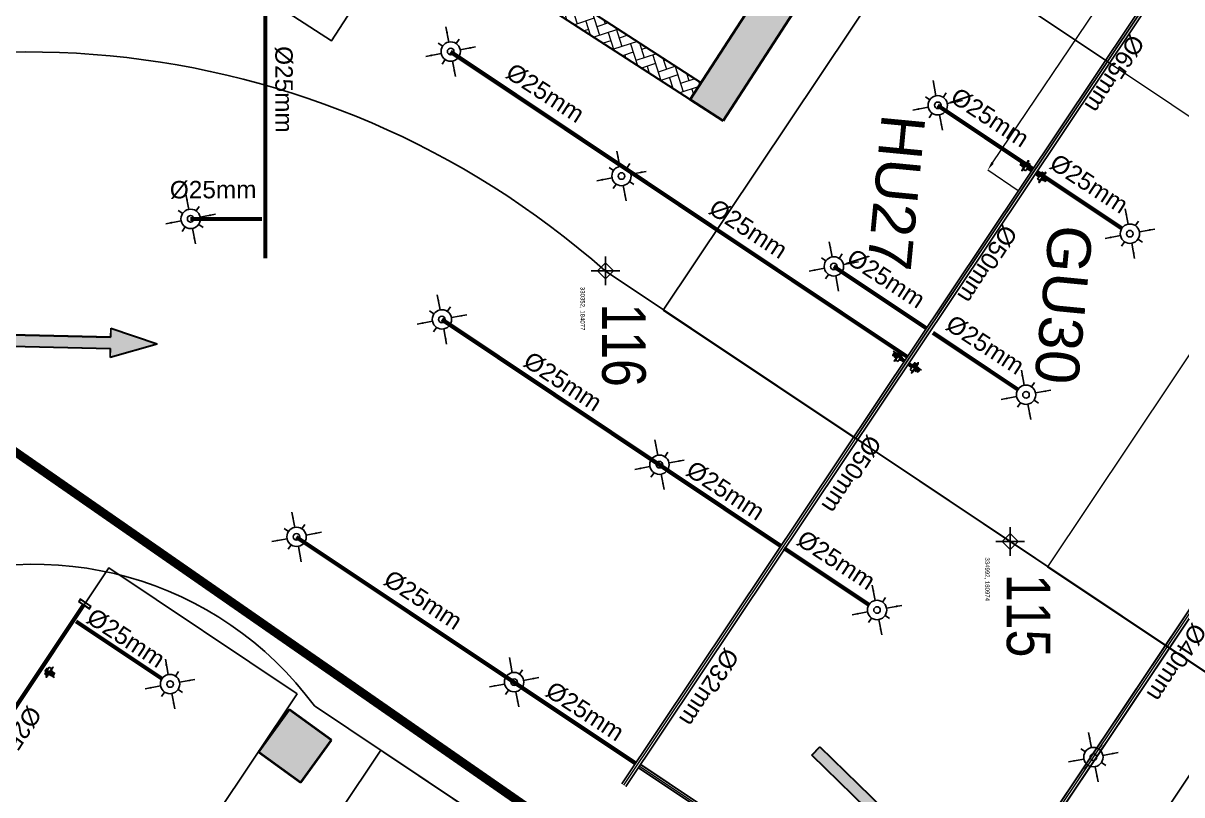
# Model space of a CAD drawing. Header units: inches. Extents: x 257070 to 799932, y -17980 to 269260.
# Drawn here: x 323676 to 336961, y 178067 to 186919 of the extents above; entities that cross this region are included whole.
import ezdxf

# ---------------------------------------------------------------- set-up
doc = ezdxf.new("R2010")
doc.units = ezdxf.units.IN
doc.header["$MEASUREMENT"] = 0
doc.header["$PDMODE"] = 99
doc.header["$PDSIZE"] = 100
for name, color, linetype in [('0-AES-F-SPRINKLER', 10, 'Continuous'), ('basement-1 r.c.c.$0$DSP_R.C.C. HATCH', 253, 'Continuous'), ('basement1_AP$0$A-_ROAD----_E-_-', 2, 'Continuous'), ('DSP_MISCELANEOUS', 252, 'Continuous'), ('DSP_TREE CO-ORDINATES', 206, 'Continuous'), ('RETAIL', 40, 'Continuous'), ('RETAIL PARKING', 40, 'Continuous')]:
    doc.layers.add(name, color=color, linetype=linetype)
for name, color, linetype, lineweight in [('0-AES-F-SPRINKLER PIPE', 10, 'Continuous', 15), ('07--DIM-2', 2, 'Continuous', 25), ('E--CONCRETE-4', 4, 'Continuous', 40), ('E--CONCRETE-SHADE', 253, 'Continuous', 20), ('F--BRICKWALL HATCH', 252, 'Continuous', 20), ('F--BRICKWALL-3', 252, 'Continuous', 30)]:
    doc.layers.add(name, color=color, linetype=linetype, lineweight=lineweight)
doc.layers.add('CORE - G', color=7, linetype='Continuous', lineweight=9, true_color=0xf4e08b)
doc.layers.add('CORE - H', color=7, linetype='Continuous', true_color=0x8f7ed5)
doc.styles.get("Standard").update_dxf_attribs({"font": 'arial.ttf'})
doc.styles.add('TEXT style 175', font='GOTHIC.TTF')
doc.styles.add('TEXT style 200', font='ARIALN.TTF')
doc.styles.add('TEXT style 75', font='ARIALN.TTF')
doc.dimstyles.new('75', dxfattribs={"dimscale": 1.5, "dimtxt": 200, "dimasz": 113, "dimexe": 113, "dimexo": 0, "dimgap": 25, "dimtad": 0, "dimdec": 0, "dimrnd": 5, "dimzin": 0, "dimdsep": 46, "dimtxsty": 'TEXT style 75', "dimblk": 'ARCHTICK', "dimcen": 0.09, "dimdle": 113, "dimclrd": 8, "dimclre": 8, "dimclrt": 256, "dimadec": 0, "dimazin": 0, "dimtfac": 1, "dimtdec": 0, "dimtofl": 0, "dimtmove": 1, "dimatfit": 3, "dimldrblk": 'OPEN90', "dimfxl": 0, "dimtolj": 1, "dimtzin": 0, "dimarcsym": 0})
doc.dimstyles.new('AES-PLUMBING', dxfattribs={"dimtxt": 100, "dimasz": 100, "dimexe": 0, "dimexo": 0, "dimgap": 0.01, "dimtad": 1, "dimdec": 0, "dimdsep": 46, "dimtxsty": 'Standard', "dimcen": 10, "dimclrd": 7, "dimclre": 7, "dimclrt": 7, "dimadec": 0, "dimazin": 0, "dimtfac": 1, "dimtdec": 0, "dimtmove": 0, "dimatfit": 3, "dimfxl": 1, "dimlwd": -1, "dimlwe": -1, "dimarcsym": 1})
doc.dimstyles.new('ISO-25', dxfattribs={"dimtxt": 2.5, "dimasz": 2.5, "dimexe": 1.25, "dimexo": 0.625, "dimtad": 1, "dimtxsty": 'Standard', "dimcen": 2.5, "dimadec": 0, "dimazin": 0, "dimtfac": 1, "dimtmove": 0, "dimatfit": 3, "dimfxl": 1, "dimarcsym": 0})

# ---------------------------------------------------------------- blocks, each defined once
blk = doc.blocks.new('_ArchTick')
at = {"color": 0, "linetype": 'ByBlock', "const_width": 0.15}
blk.add_lwpolyline([(-0.5, -0.5), (0.5, 0.5)], dxfattribs=at)
blk = doc.blocks.new('*D295')
at = {"layer": '07--DIM-2', "color": 251, "lineweight": -2, "ltscale": 1000, "transparency": 16777216}
for p, q in [((337402, 179361), (337744, 179132)), ((337713, 179289), (336339, 177233)), ((334255, 174114), (335629, 176170)), ((334070, 174374), (334412, 174145))]:
    blk.add_line(p, q, dxfattribs=at)
at = {"layer": 'DEFPOINTS', "color": 0, "ltscale": 1000, "transparency": 16777216}
for p in [(337402, 179361, 0), (337650, 179195), (334070, 174374, 0)]:
    blk.add_point(p, dxfattribs=at)
at = {"layer": '07--DIM-2', "color": 251, "lineweight": -2, "ltscale": 1000, "transparency": 16777216, "xscale": 350, "yscale": 350, "zscale": 350}
for p, rotation in [((337650, 179195), 56.24861203494368), ((334318, 174208), 236.2486120349437)]:
    blk.add_blockref('_ArchTick', p, dxfattribs=dict(at, rotation=rotation))
at = {"layer": '07--DIM-2', "ltscale": 1000, "transparency": 16777216, "insert": (335984, 176702), "char_height": 500, "attachment_point": 5, "rotation": 240, "style": 'TEXT style 75'}
blk.add_mtext('\\A1;6000', dxfattribs=at)
blk = doc.blocks.new('_Open90')
at = {"color": 0, "linetype": 'ByBlock', "lineweight": -2}
for p, q in [((-0.5, 0.5), (0, 0)), ((0, 0), (-1, 0)), ((0, 0), (-0.5, -0.5))]:
    blk.add_line(p, q, dxfattribs=at)
blk = doc.blocks.new('basement1_AP$0$AR-DIR-A')
h = blk.add_hatch()
h.set_pattern_fill('ANSI31', color=8)
h.paths.add_polyline_path([(158, -458), (26, -458), (26, -1800), (-74, -1800), (92, -2335), (258, -1800), (158, -1800)])
at = {"layer": 'DSP_MISCELANEOUS', "color": 8}
for p, q in [((158, -458), (26, -458)), ((26, -458), (26, -1800)), ((158, -458), (158, -1800)), ((26, -1800), (-74, -1800)), ((-74, -1800), (92, -2335)), ((258, -1800), (92, -2335)), ((158, -1800), (258, -1800))]:
    blk.add_line(p, q, dxfattribs=at)
blk = doc.blocks.new('*U385')
at = {"layer": 'DSP_TREE CO-ORDINATES', "color": 162}
for p, q in [((0, -329), (0, 329)), ((-329, 0), (329, 0))]:
    blk.add_line(p, q, dxfattribs=at)
at = {"layer": 'DSP_TREE CO-ORDINATES', "color": 162, "ltscale": 3.5}
blk.add_lwpolyline([(-185, 0), (0, 185), (185, 0), (0, -184), (-185, 0)], dxfattribs=at)
at = {"layer": 'DEFPOINTS', "style": 'TEXT style 175'}
blk.add_attdef('CORDINATE', (367, -572), '', height=100, dxfattribs=at)
at = {"layer": 'DSP_TREE CO-ORDINATES', "color": 164, "style": 'TEXT style 200'}
blk.add_attdef('NO.', (747, -76), '', height=1000, dxfattribs=at)
blk = doc.blocks.new('*U386')
at = {"layer": 'DSP_TREE CO-ORDINATES', "color": 162}
for p, q in [((0, -329), (0, 329)), ((-329, 0), (329, 0))]:
    blk.add_line(p, q, dxfattribs=at)
at = {"layer": 'DSP_TREE CO-ORDINATES', "color": 162, "ltscale": 3.5}
blk.add_lwpolyline([(-185, 0), (0, 185), (185, 0), (0, -184), (-185, 0)], dxfattribs=at)
at = {"layer": 'DEFPOINTS', "style": 'TEXT style 175'}
blk.add_attdef('CORDINATE', (367, -572), '', height=100, dxfattribs=at)
at = {"layer": 'DSP_TREE CO-ORDINATES', "color": 164, "style": 'TEXT style 200'}
blk.add_attdef('NO.', (747, -76), '', height=1000, dxfattribs=at)
blk = doc.blocks.new('A$C3CA070F1')
at = {"layer": '0-AES-F-SPRINKLER'}
h = blk.add_hatch(dxfattribs=at)
h.set_pattern_fill('ANSI31', color=3, scale=0.196883, angle=-34.2335, style=0)
h.set_pattern_definition([(100.766483, (49937.1607, 174049.7081), (1.474466316, 0.280375668), [])])
edge = h.paths.add_edge_path()
edge.add_line((-1, 85), (-1, 84))
edge.add_line((-1, 84), (-6, 84))
edge.add_ellipse((-7, 82), major_axis=(-1.42, -0.27), ratio=1, start_angle=257, end_angle=315)
edge.add_line((-8, 83), (-15, 72))
edge.add_ellipse((-12, 70), major_axis=(-4.25, -0.81), ratio=1, start_angle=-45, end_angle=45)
edge.add_line((-14, 66), (14, 47))
edge.add_line((14, 47), (13, 46))
edge.add_line((13, 46), (-15, 65))
edge.add_ellipse((-12, 70), major_axis=(-5.52, -1.05), ratio=1, start_angle=-45, end_angle=45, ccw=False)
edge.add_line((-16, 73), (-9, 84))
edge.add_ellipse((-7, 82), major_axis=(-2.69, -0.51), ratio=1, start_angle=257, end_angle=315, ccw=False)
edge.add_line((-6, 85), (-1, 85))
h = blk.add_hatch(dxfattribs=at)
h.set_pattern_fill('ANSI31', color=3, scale=0.196883, angle=-124.2335, style=0)
h.set_pattern_definition([(190.766483, (49937.1607, 174049.7081), (-0.280375668, 1.474466316), [])])
edge = h.paths.add_edge_path()
edge.add_line((-1, 54), (7, 48))
edge.add_line((7, 48), (8, 49))
edge.add_line((8, 49), (0, 55))
edge.add_ellipse((-2, 52), major_axis=(-0.69, 3.63), ratio=1, start_angle=315, end_angle=405)
edge.add_line((-6, 54), (-14, 41))
edge.add_ellipse((-11, 39), major_axis=(-0.69, 3.63), ratio=1, start_angle=45, end_angle=135)
edge.add_line((-13, 36), (-9, 33))
edge.add_ellipse((-10, 32), major_axis=(-0.27, 1.42), ratio=1, start_angle=225, end_angle=315, ccw=False)
edge.add_line((-9, 31), (-10, 30))
edge.add_line((-10, 30), (-8, 29))
edge.add_line((-8, 29), (-7, 30))
edge.add_ellipse((-10, 32), major_axis=(-3.3, -0.63), ratio=1, start_angle=135, end_angle=225)
edge.add_line((-8, 35), (-12, 38))
edge.add_ellipse((-11, 39), major_axis=(-1.75, -0.33), ratio=1, start_angle=-45, end_angle=45, ccw=False)
edge.add_line((-13, 40), (-4, 53))
edge.add_ellipse((-2, 52), major_axis=(-1.75, -0.33), ratio=1, start_angle=225, end_angle=315, ccw=False)
at = {"layer": '0-AES-F-SPRINKLER', "color": 3}
for p, q in [((-98, 39), (-97, 43)), ((-98, 38), (-98, 39)), ((-98, 39), (-98, 39)), ((-98, 39), (-98, 39)), ((-98, 37), (-98, 38)), ((-98, 38), (-98, 38)), ((-98, 38), (-98, 38)), ((-98, 38), (-98, 38)), ((-98, 38), (-98, 38)), ((-98, 38), (-98, 38)), ((-98, 38), (-98, 38)), ((-98, 38), (-98, 38)), ((-98, 38), (-98, 38)), ((-98, 38), (-98, 38)), ((-96, 37), (-98, 37)), ((-98, 37), (-98, 37)), ((-98, 37), (-98, 37)), ((-98, 37), (-98, 37)), ((-98, 37), (-98, 37)), ((-98, 37), (-98, 37)), ((-98, 37), (-98, 37)), ((-98, 37), (-98, 37)), ((-98, 37), (-98, 37)), ((-98, 37), (-98, 37)), ((-98, 37), (-98, 37)), ((-98, 37), (-98, 37)), ((-98, 37), (-98, 37)), ((-98, 37), (-98, 37)), ((-98, 37), (-98, 37)), ((-98, 37), (-98, 37)), ((-98, 37), (-98, 37)), ((-97, 37), (-98, 37)), ((-98, 37), (-98, 37)), ((-98, 37), (-98, 37)), ((-98, 37), (-98, 37)), ((-98, 37), (-98, 37)), ((-98, 37), (-98, 37)), ((-98, 37), (-98, 37)), ((-98, 37), (-98, 37)), ((-98, 37), (-98, 37)), ((-98, 37), (-98, 37)), ((-98, 37), (-98, 37)), ((-98, 37), (-98, 37)), ((-98, 37), (-98, 37)), ((-98, 37), (-98, 37)), ((-97, 45), (-79, 71)), ((-96, 40), (-97, 40)), ((-97, 40), (-97, 40)), ((-97, 40), (-97, 40)), ((-97, 40), (-97, 39)), ((-97, 39), (-97, 39)), ((-97, 39), (-97, 39)), ((-97, 39), (-97, 39)), ((-97, 39), (-97, 39)), ((-97, 39), (-97, 39)), ((-97, 39), (-97, 39)), ((-97, 39), (-97, 39)), ((-97, 39), (-97, 38)), ((-97, 38), (-97, 38)), ((-97, 38), (-97, 38)), ((-97, 38), (-97, 38)), ((-97, 38), (-97, 38)), ((-97, 38), (-97, 38)), ((-97, 38), (-97, 38)), ((-97, 38), (-97, 38)), ((-97, 38), (-97, 38)), ((-97, 38), (-97, 38)), ((-97, 38), (-97, 38)), ((-97, 38), (-97, 37)), ((-97, 37), (-97, 37)), ((-97, 37), (-97, 37)), ((-97, 37), (-97, 37)), ((-95, 46), (-96, 42)), ((-96, 42), (-96, 42)), ((-96, 42), (-96, 41)), ((-96, 41), (-96, 41)), ((-96, 41), (-96, 41)), ((-96, 41), (-96, 41)), ((-96, 41), (-96, 41)), ((-96, 41), (-96, 41)), ((-96, 41), (-96, 41)), ((-96, 41), (-96, 41)), ((-96, 41), (-96, 41)), ((-96, 41), (-96, 40)), ((-96, 40), (-96, 40)), ((-96, 40), (-96, 40)), ((-96, 40), (-96, 40)), ((-96, 40), (-96, 40)), ((-95, 37), (-96, 37)), ((-96, 37), (-96, 37)), ((-96, 37), (-96, 37)), ((-96, 37), (-96, 37)), ((-96, 37), (-96, 37)), ((-94, 38), (-95, 38)), ((-95, 38), (-95, 38)), ((-95, 38), (-95, 38)), ((-95, 38), (-95, 38)), ((-95, 38), (-95, 38)), ((-95, 38), (-95, 38)), ((-95, 38), (-95, 38)), ((-95, 38), (-95, 38)), ((-95, 38), (-95, 38)), ((-95, 38), (-95, 37)), ((-95, 37), (-95, 37)), ((-95, 37), (-95, 37)), ((-95, 37), (-95, 37)), ((-95, 37), (-95, 37)), ((-95, 37), (-95, 37)), ((-95, 37), (-95, 37)), ((-95, 37), (-95, 37)), ((-95, 37), (-95, 37)), ((-95, 37), (-95, 37)), ((-95, 37), (-95, 37)), ((-95, 37), (-95, 37)), ((-95, 37), (-95, 37)), ((-95, 37), (-95, 37)), ((-95, 37), (-95, 37)), ((-95, 37), (-95, 37)), ((-95, 37), (-95, 37)), ((-94, 88), (-93, 90)), ((-72, 73), (-94, 88)), ((-94, 43), (-94, 48)), ((-93, 43), (-94, 43)), ((-94, 43), (-94, 43)), ((-94, 43), (-94, 43)), ((-94, 43), (-94, 43)), ((-94, 43), (-94, 43)), ((-94, 43), (-94, 41)), ((-94, 43), (-94, 43)), ((-94, 43), (-94, 43)), ((-94, 43), (-94, 43)), ((-94, 43), (-94, 43)), ((-94, 43), (-94, 43)), ((-94, 43), (-94, 43)), ((-94, 43), (-94, 43)), ((-94, 43), (-94, 43)), ((-94, 43), (-94, 43)), ((-94, 43), (-94, 43)), ((-94, 43), (-94, 43)), ((-94, 41), (-94, 41)), ((-94, 41), (-94, 41)), ((-94, 41), (-94, 41)), ((-94, 41), (-94, 41)), ((-94, 41), (-94, 41)), ((-94, 41), (-94, 41)), ((-94, 41), (-94, 41)), ((-94, 41), (-94, 40)), ((-94, 40), (-94, 40)), ((-94, 40), (-94, 40)), ((-94, 40), (-94, 40)), ((-94, 40), (-94, 40)), ((-94, 40), (-94, 40)), ((-94, 40), (-94, 40)), ((-94, 40), (-94, 40)), ((-94, 40), (-94, 39)), ((-94, 39), (-94, 39)), ((-94, 39), (-94, 39)), ((-94, 39), (-94, 39)), ((-94, 39), (-94, 39)), ((-94, 39), (-94, 39)), ((-94, 39), (-94, 39)), ((-94, 39), (-94, 39)), ((-94, 39), (-94, 38)), ((-93, 90), (-59, 67)), ((-93, 47), (-93, 49)), ((-91, 47), (-93, 43)), ((-93, 46), (-93, 47)), ((-92, 46), (-93, 46)), ((-93, 46), (-93, 46)), ((-93, 46), (-93, 46)), ((-93, 46), (-93, 46)), ((-93, 46), (-93, 46)), ((-93, 46), (-93, 46)), ((-93, 46), (-93, 46)), ((-93, 46), (-93, 46)), ((-93, 46), (-93, 46)), ((-93, 46), (-93, 46)), ((-93, 46), (-93, 46)), ((-93, 46), (-93, 46)), ((-93, 46), (-93, 46)), ((-93, 46), (-93, 46)), ((-93, 46), (-93, 46)), ((-93, 46), (-93, 46)), ((-93, 46), (-93, 46)), ((-93, 46), (-93, 46)), ((-93, 46), (-93, 46)), ((-93, 46), (-93, 46)), ((-91, 42), (-93, 43)), ((-93, 43), (-93, 43)), ((-93, 43), (-93, 43)), ((-93, 43), (-93, 43)), ((-93, 43), (-93, 43)), ((-93, 43), (-93, 43)), ((-93, 43), (-93, 43)), ((-93, 43), (-93, 43)), ((-93, 43), (-93, 43)), ((-93, 43), (-93, 43)), ((-93, 43), (-93, 43)), ((-93, 43), (-93, 43)), ((-93, 43), (-93, 43)), ((-93, 43), (-93, 43)), ((-93, 43), (-93, 43)), ((-93, 43), (-93, 43)), ((-93, 43), (-93, 43)), ((-93, 43), (-93, 43)), ((-93, 43), (-93, 43)), ((-93, 43), (-93, 43)), ((-93, 43), (-93, 43)), ((-93, 43), (-93, 43)), ((-93, 43), (-93, 43)), ((-85, 66), (-92, 55)), ((-90, 50), (-92, 46)), ((-92, 46), (-92, 46)), ((-92, 46), (-92, 46)), ((-92, 46), (-92, 46)), ((-92, 46), (-92, 46)), ((-92, 46), (-92, 46)), ((-90, 47), (-91, 47)), ((-90, 43), (-91, 42)), ((-91, 42), (-91, 42)), ((-91, 42), (-91, 42)), ((-91, 42), (-91, 42)), ((-91, 42), (-91, 42)), ((-91, 42), (-91, 42)), ((-91, 42), (-91, 42)), ((-91, 42), (-91, 42)), ((-91, 42), (-91, 42)), ((-91, 42), (-91, 42)), ((-91, 42), (-91, 42)), ((-91, 42), (-91, 42)), ((-91, 42), (-91, 42)), ((-91, 42), (-91, 42)), ((-91, 42), (-91, 42)), ((-91, 42), (-91, 42)), ((-88, 57), (-90, 49)), ((-89, 54), (-90, 51)), ((-90, 50), (-90, 50)), ((-88, 47), (-90, 43)), ((-90, 47), (-88, 47)), ((-90, 43), (-90, 43)), ((-90, 43), (-90, 43)), ((-90, 43), (-90, 43)), ((-89, 55), (-89, 55)), ((-88, 46), (-88, 47)), ((-87, 59), (-87, 59)), ((-87, 59), (-87, 59)), ((-86, 57), (-87, 49)), ((-87, 49), (-83, 28)), ((-85, 58), (-85, 58)), ((-77, 43), (-85, 49)), ((-83, 28), (-60, 9)), ((-77, 70), (-82, 63)), ((-80, 66), (-82, 67)), ((-45, 31), (-81, -23)), ((-78, 63), (-80, 65)), ((-79, 71), (-77, 70)), ((-71, 26), (-79, 31)), ((-57, 13), (-79, 28)), ((-70, 64), (-78, 63)), ((-78, -29), (-40, 27)), ((-69, 55), (-75, 59)), ((-66, 54), (-74, 42)), ((-74, 42), (-71, 26)), ((-73, 44), (-71, 43)), ((-69, 47), (-72, 43)), ((-71, 43), (-70, 43)), ((-71, 26), (-55, 15)), ((-70, 43), (-66, 49)), ((-66, 50), (-68, 52)), ((-61, 65), (-67, 69)), ((-62, 66), (-67, 65)), ((-50, 57), (-66, 54)), ((-66, 49), (-66, 50)), ((-47, 28), (-63, 40)), ((-59, 67), (-61, 65)), ((-57, 67), (-60, 66)), ((-60, 44), (-42, 32)), ((-50, 57), (-58, 62)), ((-19, 46), (-57, 67)), ((-17, 37), (-55, 63)), ((-29, 42), (-50, 57)), ((-13, 9), (-45, 31)), ((-36, 42), (-44, 30)), ((-43, 33), (-35, 46)), ((-39, -30), (-13, 9)), ((-37, 25), (-28, 38)), ((-35, 41), (-36, 42)), ((-32, 32), (-35, 39)), ((-30, 52), (-16, 73)), ((-29, 20), (-17, 37)), ((-28, 38), (-26, 40)), ((-21, 32), (-28, 37)), ((-23, 16), (-12, 33)), ((-1, 26), (-23, -9)), ((-22, 15), (-12, 31)), ((-9, 32), (-21, 14)), ((2, 24), (-20, -11)), ((-20, -8), (-1, 22)), ((-17, 37), (-19, 46)), ((-19, 13), (-10, 29)), ((-7, 30), (-18, 12)), ((-17, 37), (-17, 37)), ((4, 22), (-17, -13)), ((-17, -10), (1, 20)), ((-16, 73), (-9, 84)), ((-16, 11), (-7, 27)), ((-8, 83), (-15, 72)), ((13, 46), (-15, 65)), ((-4, 28), (-15, 10)), ((-1, 84), (-14, 66)), ((-14, 66), (14, 47)), ((-6, 54), (-14, 41)), ((-12, 33), (-14, 33)), ((-14, -15), (7, 20)), ((-14, -12), (4, 18)), ((-13, 40), (-4, 53)), ((-13, 36), (-9, 33)), ((-13, 9), (-4, 24)), ((-2, 34), (-12, 41)), ((-8, 35), (-12, 38)), ((-12, 31), (-12, 33)), ((-9, 32), (-12, 31)), ((7, 16), (-11, -13)), ((-10, 29), (-9, 32)), ((-9, 31), (-10, 30)), ((-7, 30), (-10, 29)), ((-10, 30), (-8, 29)), ((9, 17), (-10, -14)), ((-9, -13), (9, 13)), ((-8, 29), (-7, 30)), ((8, 49), (-7, 27)), ((-7, 27), (-7, 30)), ((-4, 28), (-7, 27)), ((-6, 85), (-1, 85)), ((-1, 84), (-6, 84)), ((5, 44), (-5, 51)), ((-4, 24), (-4, 28)), ((-1, 26), (-4, 24)), ((-1, 85), (-1, 84)), ((-1, 54), (7, 48)), ((13, 46), (-1, 25)), ((-1, 22), (-1, 26)), ((2, 24), (-1, 22)), ((8, 49), (0, 55)), ((1, 20), (2, 24)), ((4, 22), (1, 20)), ((4, 18), (4, 22)), ((7, 20), (4, 18)), ((7, 48), (8, 49)), ((7, 16), (7, 20)), ((9, 17), (7, 16)), ((9, 15), (9, 17)), ((14, 47), (13, 46)), ((-82, -25), (-80, -30)), ((-80, -30), (-78, -29)), ((-66, -11), (-39, -30)), ((-23, -7), (-23, -9)), ((-23, -9), (-20, -8)), ((-20, -8), (-20, -11)), ((-20, -11), (-17, -10)), ((-17, -10), (-17, -13)), ((-17, -13), (-14, -12)), ((-14, -12), (-14, -15)), ((-14, -15), (-11, -13)), ((-11, -13), (-11, -14)), ((-11, -14), (-11, -14))]:
    blk.add_line(p, q, dxfattribs=at)
for centre, major_axis, start_param, end_param in [((-95, 43), (-0.41, 2.13), 0.784914, 1.034983), ((-95, 43), (-2.74, -0.52), -0.560204, -0.324923), ((-93, 46), (-0.51, 2.68), 0.787914, 1.247507), ((-93, 48), (-1.75, -0.33), -0.775969, -0.160442), ((-91, 54), (-0.29, 1.52), 0.785398, 2.356194), ((-92, 49), (-0.33, 1.74), 0.791774, 1.412986), ((-89, 55), (-0.103, 0.54), 0.916881, 1.969618), ((-93, 51), (-3.09, -0.59), 2.526084, 2.789089), ((-95, 50), (-5.72, -1.09), 2.374727, 2.798549), ((-91, 55), (-0.33, 1.74), 4.197625, 4.773282), ((-84, 57), (-3.79, -0.72), -0.784768, -0.363877), ((-93, 50), (-5.72, -1.09), 2.377207, 2.798549), ((-80, 54), (-1.57, 8.26), 0.010205, 0.785398), ((-84, 56), (-0.35, 1.85), 0.785501, 1.132999), ((-83, 65), (-1.52, -0.29), 3.926991, 5.497787), ((-80, 54), (-5.9, -1.12), 4.155645, 5.497787), ((-80, 54), (-8.26, -1.57), 4.155621, 4.722594), ((-75, 68), (-8.26, -1.57), 1.014052, 3.151797), ((-75, 63), (-2.79, -0.53), -0.113999, 0.093951), ((-75, 68), (-1.12, 5.9), 2.584882, 5.497787), ((-75, 46), (-0.53, 2.79), 2.356194, 3.926991), ((-75, 68), (-1.57, 8.26), 4.722594, 5.497787), ((-70, 53), (-2.79, -0.53), 2.356194, 3.926991), ((-65, 44), (-3.72, -0.71), -0.403281, 1.321745), ((-65, 44), (-0.71, 3.72), 4.96144, 6.686466), ((-65, 37), (-0.56, 2.96), 5.497794, 6.034125), ((-59, 47), (-2.96, -0.56), 0.24906, 0.785391), ((-60, 60), (-2.83, -0.54), 3.926991, 4.712389), ((-33, 40), (-0.45, 2.36), 0.803442, 1.867502), ((-30, 39), (-2.79, -0.53), 2.356194, 3.926991), ((-24, 39), (-0.53, 2.79), 5.497787, 7.068583), ((-12, 70), (-5.52, -1.05), -0.785398, 0.785398), ((-15, 35), (-0.54, 2.83), 0.785398, 3.403392), ((-12, 70), (-4.25, -0.81), -0.785398, 0.785398), ((-11, 39), (-0.69, 3.63), 0.785398, 2.356194), ((-11, 39), (-1.75, -0.33), -0.785398, 0.785398), ((-7, 82), (-2.69, -0.51), 4.485496, 5.497787), ((-10, 32), (-0.27, 1.42), 3.926991, 5.497787), ((-7, 82), (-1.42, -0.27), 4.485496, 5.497787), ((-10, 32), (-3.3, -0.63), 2.356194, 3.926991), ((-2, 52), (-0.69, 3.63), 5.497787, 7.068583), ((-2, 52), (-1.75, -0.33), 3.926991, 5.497787), ((6, 14), (-0.54, 2.83), 3.926991, 4.712389), ((-79, -24), (-0.51, 2.69), 0.785398, 1.797689), ((-11, -11), (-2.83, -0.54), 1.570796, 2.356194)]:
    blk.add_ellipse(centre, major_axis=major_axis, ratio=1, start_param=start_param, end_param=end_param, dxfattribs=at)
at = {"layer": '0-AES-F-SPRINKLER', "color": 3, "extrusion": (0, 0, -1)}
for centre, major_axis, start_param, end_param in [((-86, 47), (-0.53, 2.79), -0.113999, 0.785398), ((-77, 34), (-0.54, 2.83), 3.926991, 4.712389)]:
    blk.add_ellipse(centre, major_axis=major_axis, ratio=1, start_param=start_param, end_param=end_param, dxfattribs=at)
blk = doc.blocks.new('*D659')
at = {"layer": '0-AES-F-SPRINKLER PIPE', "color": 7, "ltscale": 1000, "transparency": 16777216}
for p, q in [((341445, 194423), (341094, 194660)), ((334791, 185316), (341038, 194577)), ((335086, 184996), (334735, 185234))]:
    blk.add_line(p, q, dxfattribs=at)
for points in [[(341052, 194568), (341024, 194586), (341094, 194660)], [(334804, 185307), (334777, 185326), (334735, 185234)]]:
    blk.add_solid(points, dxfattribs=at)
at = {"layer": 'DEFPOINTS', "color": 0, "ltscale": 1000, "transparency": 16777216}
for p in [(341094, 194660), (341445, 194423, 0), (335086, 184996, 0)]:
    blk.add_point(p, dxfattribs=at)
at = {"layer": '0-AES-F-SPRINKLER PIPE', "color": 7, "ltscale": 1000, "transparency": 16777216, "insert": (337957, 189918), "char_height": 100, "attachment_point": 5, "rotation": 235.9967}
blk.add_mtext('11371', dxfattribs=at)
blk = doc.blocks.new('*U603')
at = {"layer": '0-AES-F-SPRINKLER'}
for p, q in [((171672, 56809), (171672, 56871)), ((171562, 56699), (171500, 56699)), ((171783, 56699), (171845, 56699)), ((171672, 56588), (171672, 56526))]:
    blk.add_line(p, q, dxfattribs=at)
for radius in [111, 37.8]:
    blk.add_circle((171672, 56699), radius, dxfattribs=at)
at = {"layer": '0-AES-F-SPRINKLER PIPE'}
for points, override in [([(171468, 56903), (171594, 56777)], {"dimasz": 70, "dimtad": 0, "dimfxl": 13, "dimarcsym": 1}), ([(171877, 56903), (171751, 56777)], {"dimasz": 70, "dimtad": 0, "dimfxl": 13, "dimarcsym": 1}), ([(171468, 56494), (171594, 56620)], {"dimasz": 70, "dimtad": 0, "dimfxl": 13, "dimarcsym": 1}), ([(171877, 56494), (171751, 56620)], {"dimasz": 70, "dimgap": 0.625, "dimtad": 0, "dimfxl": 13, "dimarcsym": 1})]:
    blk.add_leader(points, dimstyle='ISO-25', override=override, dxfattribs=at)

msp = doc.modelspace()

# ---------------------------------------------------------------- hatches: boundary and pattern name
at = {"layer": 'E--CONCRETE-SHADE', "ltscale": 3.5}
h = msp.add_hatch(color=8, dxfattribs=at)
h.dxf.hatch_style = 1
h.paths.add_polyline_path([(307193.4, 203549.4), (308218.3, 204173.6), (307594.1, 205198.5), (306569.2, 204574.2)])
h.paths.add_polyline_path([(300217.8, 199348.8), (301077, 198511.2), (301914.7, 199370.5), (301055.4, 200208.1)])
h.paths.add_polyline_path([(295368.8, 192633.7), (296410.6, 192038.3), (297006, 193080.2), (295964.1, 193675.6)])
h.paths.add_polyline_path([(293555.9, 184590.6), (293860.7, 185751.2), (292700.1, 186056), (292395.3, 184895.4)])
h.paths.add_polyline_path([(292805.1, 178823.7), (291623.9, 179035.4), (291412.2, 177854.2), (292593.4, 177642.5)])
h.paths.add_polyline_path([(302981, 177000.5), (302769.3, 175819.3), (303950.5, 175607.6), (304162.2, 176788.8)])
h.paths.add_polyline_path([(306265.7, 186406.8), (306861, 187448.7), (305819.1, 188044), (305223.8, 187002.2)])
h.paths.add_polyline_path([(312047.3, 183103), (313089.1, 182507.6), (313684.5, 183549.5), (312642.6, 184144.9)])
h.paths.add_polyline_path([(312024.7, 174160.9), (312236.4, 175342.1), (311055.2, 175553.8), (310843.5, 174372.6)])
h.paths.add_polyline_path([(322422.2, 180336.6), (321878.2, 180083.7), (322131.2, 179539.6), (322675.2, 179792.6)])
h.paths.add_polyline_path([(326860, 178208.9), (327212.9, 178694.2), (326727.6, 179047), (326374.8, 178561.8)])
h.paths.add_polyline_path([(321545.3, 173367.9), (321442.8, 172776.7), (322034, 172674.3), (322136.5, 173265.4)])
h.paths.add_polyline_path([(323348.4, 165044.3), (323450.8, 165635.5), (322859.6, 165737.9), (322757.2, 165146.8)])
h.paths.add_polyline_path([(329340.5, 164614.7), (328749.3, 164717.2), (328646.9, 164126), (329238.1, 164023.5)])
at = {"layer": 'F--BRICKWALL HATCH', "ltscale": 0.1}
h = msp.add_hatch(dxfattribs=at)
h.set_pattern_fill('AR-HBONE', color=8, angle=153, style=0)
h.set_pattern_definition([(198, (8796.36, -685026.5), (-65.231215, -128.023469), [304.8, -101.6]), (288, (8699.73, -685057.9), (-65.231215, -128.023469), [304.8, -101.6])])
h.paths.add_polyline_path([(331323.3, 186042.8), (331448.3, 186235.9), (328657.4, 188043), (328532.4, 187850)])

# ---------------------------------------------------------------- linework, layer by layer
at = {"layer": '0-AES-F-SPRINKLER', "color": 7, "const_width": 100, "elevation": 0}
msp.add_lwpolyline([(309531.8, 208392.2), (318854.6, 185288.9), (344779.7, 167275.5), (347553.5, 174504), (359540.7, 196335.9), (363236.5, 201817), (370096.8, 207259.5), (370288.2, 210509.8), (355001.3, 211860.8), (319581.7, 213946.6), (316332, 213687.2), (316109.1, 210945.8)], close=True, dxfattribs=at)
msp.add_lwpolyline([(289015.1, 193067.5), (285565, 160241.4), (285565, 160241.4), (340591.5, 153681.2), (340591.5, 153681.2), (340591.5, 153681.2), (346965.3, 165756.9), (318821.9, 185311.6), (309531.8, 208392.2), (304262.2, 204456.2)], dxfattribs=at)
at = {"layer": '0-AES-F-SPRINKLER PIPE', "ltscale": 1000, "elevation": 0}
for points in [[(326436.3, 200410.7), (326436.3, 184223.5)], [(326439.3, 200410.7), (326439.3, 184223.5)], [(326451.8, 200410.7), (326451.8, 184223.5)], [(326464.3, 200410.7), (326464.3, 184223.5)], [(326467.3, 200410.7), (326467.3, 184223.5)], [(341411.7, 194471.1), (330535.7, 178195)], [(341415.8, 194468.3), (330539.9, 178192.2)], [(341436.6, 194454.4), (330560.7, 178178.3)], [(341457.4, 194440.5), (330581.5, 178164.4)], [(341461.5, 194437.7), (330585.6, 178161.6)], [(344981.3, 192074.3), (334254.7, 176021.6)], [(344985.5, 192071.6), (334258.8, 176018.8)], [(345006.3, 192057.7), (334279.6, 176004.9)], [(345027.1, 192043.8), (334300.4, 175991)], [(345031.2, 192041), (334304.6, 175988.3)], [(334169.3, 185986.2), (335256.5, 185259.7)], [(334170.9, 185988.7), (335258.2, 185262.2)], [(334153.7, 185962.9), (335240.9, 185236.4)], [(334155.4, 185965.4), (335242.6, 185238.9)], [(334162.3, 185975.8), (335249.5, 185249.3)], [(335197.1, 185241.2), (335234.6, 185216.2)], [(335199.1, 185243.5), (335236.3, 185218.6)], [(335206.6, 185253.5), (335243.2, 185229)], [(335213, 185264.3), (335250.2, 185239.4)], [(335214.3, 185267), (335251.8, 185241.9)], [(335274.5, 185189.5), (335311.2, 185165)], [(335276.2, 185192), (335312.9, 185167.5)], [(335283.1, 185202.4), (335319.7, 185177.9)], [(335290.1, 185212.8), (335326.6, 185188.4)], [(335290.8, 185203.1), (336265.8, 184551.6)], [(335291.7, 185215.3), (335328.2, 185190.9)], [(335292.5, 185205.6), (336267.1, 184554.3)], [(335299.4, 185216), (336273.5, 184565.1)], [(335306.4, 185226.4), (336281, 184575.1)], [(335308, 185228.9), (336283, 184577.4)], [(325595.4, 184688.3), (326411, 184688.3)], [(325595.4, 184657.3), (326411, 184657.3)], [(325595.8, 184685.3), (326411, 184685.3)], [(325595.8, 184660.3), (326411, 184660.3)], [(325596.5, 184672.8), (326411, 184672.8)], [(332971.1, 184128.3), (334028.4, 183421.8)], [(332978.1, 184138.7), (334035.3, 183432.2)], [(332979.8, 184141.2), (334037, 183434.7)], [(332962.5, 184115.4), (334019.8, 183408.9)], [(332964.2, 184117.9), (334021.4, 183411.4)], [(328468.7, 183507.6), (332356, 180910)], [(328470.4, 183510.1), (332357.7, 180912.5)], [(328477.4, 183520.5), (332364.6, 180922.9)], [(328484.3, 183530.8), (332371.6, 180933.3)], [(328486, 183533.3), (332373.2, 180935.8)], [(334099.7, 183355.6), (335074.6, 182704.1)], [(334101.3, 183358.1), (335076, 182706.8)], [(334108.3, 183368.4), (335082.3, 182717.6)], [(334115.2, 183378.8), (335089.9, 182727.6)], [(334116.9, 183381.3), (335091.9, 182729.8)], [(333745.3, 183066.6), (333776.9, 183045.4)], [(333751.6, 183077.3), (333783.8, 183055.8)], [(333753, 183080.1), (333785.5, 183058.3)], [(333735.8, 183054.3), (333768.3, 183032.6)], [(333737.8, 183056.6), (333769.9, 183035)], [(333818.2, 182999.2), (333849.9, 182978)], [(333819.8, 183001.7), (333851.5, 182980.5)], [(333826.8, 183012.1), (333858.4, 182991)], [(333833.7, 183022.5), (333865.2, 183001.4)], [(333835.4, 183025), (333866.9, 183003.9)], [(326802, 181013.3), (330689.3, 178415.8)], [(326803.7, 181015.8), (330691, 178418.3)], [(326810.6, 181026.2), (330697.9, 178428.7)], [(326817.6, 181036.6), (330704.8, 178439)], [(326819.3, 181039.1), (330706.5, 178441.5)], [(332391.2, 180886.5), (333366.2, 180235)], [(332392.9, 180889), (333367.6, 180237.7)], [(332399.8, 180899.4), (333373.9, 180248.5)], [(332406.8, 180909.8), (333381.5, 180258.5)], [(332408.5, 180912.3), (333383.4, 180260.8)], [(323000.1, 178219.2), (324358.2, 180251.6)], [(323002.6, 178217.5), (324360.7, 180249.9)], [(323013, 178210.6), (324371.1, 180242.9)], [(323023.4, 178203.6), (324381.5, 180236)], [(323025.9, 178202), (324384, 180234.3)], [(324274.6, 180044.5), (325260.3, 179385.8)], [(324276.3, 180047), (325261.7, 179388.5)], [(324283.2, 180057.4), (325268, 179399.3)], [(324290.1, 180067.8), (325275.6, 179409.3)], [(324291.8, 180070.3), (325277.5, 179411.6)], [(330754.7, 178414.7), (332079.3, 177529.6)], [(330757, 178418), (332081.5, 177533)], [(330730.3, 178378.1), (332054.8, 177493.1)], [(330732.5, 178381.5), (332057.1, 177496.4)], [(330743.6, 178398.1), (332068.2, 177513)]]:
    msp.add_lwpolyline(points, dxfattribs=at)
at = {"layer": '0-AES-F-SPRINKLER PIPE', "ltscale": 1000}
for points in [[(328569.2, 186579.3), (333801.8, 183082.8)], [(328570.9, 186581.7), (333803.5, 183085.3)], [(328577.8, 186592.1), (333810.4, 183095.7)], [(328584.8, 186602.5), (333817.4, 183106)], [(328586.5, 186605), (333819.1, 183108.5)]]:
    msp.add_lwpolyline(points, dxfattribs=at)
at = {"layer": '0-AES-F-SPRINKLER PIPE', "ltscale": 1000, "elevation": 0}
for points in [[(324330.5, 180314.1), (324310.2, 180283.6), (324437, 180198.9), (324457.3, 180229.4)], [(324332.4, 180304.8), (324319.5, 180285.5), (324435.1, 180208.2), (324448, 180227.5)]]:
    msp.add_lwpolyline(points, close=True, dxfattribs=at)
at = {"layer": 'basement-1 r.c.c.$0$DSP_R.C.C. HATCH', "color": 8}
msp.add_trace([(331323.2, 186042.9, 0), (331701, 185798.3, 0), (332301.5, 187553.8, 0), (332679.3, 187309.2, 0)], dxfattribs=at)
at = {"layer": 'basement1_AP$0$A-_ROAD----_E-_-', "color": 8}
for p, q in [((330348.2, 184077, 0), (351621.2, 169862, 0)), ((327014.7, 179088.2, 0), (346917.2, 165789.1, 0))]:
    msp.add_line(p, q, dxfattribs=at)
at = {"layer": 'basement1_AP$0$A-_ROAD----_E-_-', "color": 8, "elevation": 0}
msp.add_lwpolyline([(319864.4, 176150.6, -0.7813946), (327014.7, 179088.2, -0.2221825), (327014.7, 179088.2, 0.0133112)], format="xyb", dxfattribs=at)
at = {"layer": 'basement1_AP$0$A-_ROAD----_E-_-', "color": 8}
for centre, radius, start, end in [((323858.6, 177043.1, 0), 27129.2, 45.21221, 168.24385), ((323858.6, 177043.1, 0), 21129.2, 45.21221, 167.2963), ((323715.8, 176578.6, 0), 10010.7, 48.50644, 192.54346)]:
    msp.add_arc(centre, radius, start, end, dxfattribs=at)
at = {"layer": 'CORE - G', "color": 8, "ltscale": 25, "elevation": 0}
for points in [[(333904.5, 187952.1), (336107.8, 186479.8), (338996.9, 190803.4), (336793.6, 192275.7)], [(336107.8, 186479.8), (338311.2, 185007.5), (341200.3, 189331.1), (338996.9, 190803.4)], [(336107.8, 186479.8), (338311.2, 185007.5), (335422.1, 180683.9), (333218.8, 182156.2)], [(340514.6, 183535.1), (338311.2, 185007.5), (335422.1, 180683.9), (337625.5, 179211.6)]]:
    msp.add_lwpolyline(points, close=True, dxfattribs=at)
at = {"layer": 'CORE - H', "color": 8, "ltscale": 25, "elevation": 0}
msp.add_lwpolyline([(330037.9, 191081.8), (327813.5, 192522), (324987.3, 188157), (327211.8, 186716.7)], close=True, dxfattribs=at)
msp.add_lwpolyline([(334168.1, 183576.9), (336107.8, 186479.8), (333904.5, 187952.1), (331015.4, 183628.5), (333218.8, 182156.2), (334418.4, 183951.5)], dxfattribs=at)
at = {"layer": 'E--CONCRETE-4', "color": 8}
for p, q in [((332301.5, 187553.8, 0), (331323.2, 186042.9, 0)), ((331701, 185798.3, 0), (332679.3, 187309.2, 0)), ((331323.2, 186042.9, 0), (331701, 185798.3, 0))]:
    msp.add_line(p, q, dxfattribs=at)
at = {"layer": 'E--CONCRETE-4', "color": 8, "ltscale": 10}
for p, q in [((326727.6, 179047, 0), (326374.8, 178561.8, 0)), ((327212.9, 178694.2, 0), (326727.6, 179047, 0)), ((326860, 178208.9, 0), (327212.9, 178694.2, 0)), ((326374.8, 178561.8, 0), (326860, 178208.9, 0))]:
    msp.add_line(p, q, dxfattribs=at)
at = {"layer": 'F--BRICKWALL-3', "color": 8}
for p, q in [((328657.4, 188043, 0), (331448.3, 186235.9, 0)), ((328532.4, 187850, 0), (331323.3, 186042.8, 0))]:
    msp.add_line(p, q, dxfattribs=at)
at = {"layer": 'RETAIL', "color": 8, "elevation": 0}
for points in [[(326818.4, 179225.7), (324656.6, 180670.3), (321767.6, 176346.7), (323929.3, 174902.2)], [(327775.2, 178580), (329937, 177135.5), (327047.9, 172811.9), (324886.1, 174256.5)]]:
    msp.add_lwpolyline(points, close=True, dxfattribs=at)

# ---------------------------------------------------------------- block references
at = {"layer": '0-AES-F-SPRINKLER', "color": 7, "rotation": 325.7664830132082}
for p in [(154750.7, 236293.8), (160335.1, 235677.5, 0), (156709.2, 234866.6), (151769.4, 234374.5, 0), (162538.5, 234205.1, 0), (159144, 233829.9, 0), (154650.2, 233222.1, 0), (161347.3, 232357.6, 0), (157144.6, 231555.3, 0), (152983.5, 230727.8, 0), (159638.9, 229888.6, 0), (151533, 229039.4, 0), (155477.8, 229061.1, 0), (162119.2, 228200.9, 0)]:
    msp.add_blockref('*U603', p, dxfattribs=at)
at = {"layer": '0-AES-F-SPRINKLER', "ltscale": 1000}
for p in [(335206.6, 185253.5, 0), (333745.3, 183066.6, 0)]:
    msp.add_blockref('A$C3CA070F1', p, dxfattribs=at)
at = {"layer": '0-AES-F-SPRINKLER', "ltscale": 1000, "xscale": -1, "rotation": 292.4972240762597}
for p in [(335319.7, 185177.9, 0), (333858.4, 182991, 0)]:
    msp.add_blockref('A$C3CA070F1', p, dxfattribs=at)
at = {"layer": '0-AES-F-SPRINKLER', "ltscale": 1000, "rotation": 180.4821290513451}
msp.add_blockref('A$C3CA070F1', (323936.9, 179503.2, 0), dxfattribs=at)
at = {"layer": 'DSP_TREE CO-ORDINATES', "color": 8, "ltscale": 1000, "xscale": 0.4999999999999998, "yscale": 0.4999999999999998, "zscale": 0.4999999999999998, "rotation": 270}
for name, p, values in [('*U386', (330352.2, 184077, 0), {'NO.': '116', 'CORDINATE': '330352, 184077'}), ('*U385', (334992.1, 180973.8, 0), {'NO.': '115', 'CORDINATE': '334992, 180974'})]:
    msp.add_blockref(name, p, dxfattribs=at).add_auto_attribs(values)
at = {"layer": 'RETAIL PARKING', "color": 8, "ltscale": 25}
for p, rotation in [((322874.2, 183198.2, 0), 88.68711575528451), ((322877.2, 183203.6, 0), 88.68553304609573), ((332369, 178823.3, 0), 45.77316544822026), ((332375, 178825.2, 0), 45.77158273903146)]:
    msp.add_blockref('basement1_AP$0$AR-DIR-A', p, dxfattribs=dict(at, rotation=rotation))

# ---------------------------------------------------------------- texts
at = {"layer": '0-AES-F-SPRINKLER PIPE', "color": 7, "linetype": 'Continuous', "lineweight": -3, "ltscale": 0.9, "char_height": 200, "width": 685.774, "attachment_point": 2}
for s, insert, rotation in [('%%C65mm', (336274.8, 186280.9, 0), 236.91028), ('%%C25mm', (326767.8, 186158.9, 0), 270.1922), ('%%C25mm', (329717.6, 186203.8), 326.91028), ('%%C25mm', (334816, 185922.7, 0), 326.91028), ('%%C25mm', (335953.1, 185162.9, 0), 326.91028), ('%%C25mm', (325854.1, 185110, 0), 0.1922), ('%%C25mm', (332045.5, 184645), 326.91028), ('%%C50mm', (334816.1, 184097.8, 0), 236.91028), ('%%C25mm', (333624.9, 184075.2, 0), 326.91028), ('%%C25mm', (334762, 183315.3, 0), 326.91028), ('%%C25mm', (329919.6, 182894.3, 0), 326.91028), ('%%C50mm', (333258.9, 181688.7, 0), 236.91028), ('%%C25mm', (331784.8, 181643.1, 0), 326.91028), ('%%C25mm', (333053.6, 180846.3, 0), 326.91028), ('%%C25mm', (328317.7, 180389.2, 0), 326.91028), ('%%C25mm', (324910.9, 179952.2, 0), 326.91028), ('%%C40mm', (336987, 179529.1, 0), 236.91028), ('%%C32mm', (331625, 179243.5, 0), 236.91028), ('%%C25mm', (330174, 179111.5, 0), 326.91028), ('%%C25mm', (323630.1, 178580.9, 0), 236.91028)]:
    msp.add_mtext(s, dxfattribs=dict(at, insert=insert, rotation=rotation))
at = {"layer": 'CORE - G', "color": 8}
msp.add_text('GU30', height=500, rotation=264.50649, dxfattribs=at).set_placement((335443.8, 184621, 0))
at = {"layer": 'CORE - H', "color": 8}
msp.add_text('HU27', height=500, rotation=264.50649, dxfattribs=at).set_placement((333523.6, 185889.1, 0))

# ---------------------------------------------------------------- dimensions: what is measured, and where the dimension line sits
at = {"layer": '0-AES-F-SPRINKLER PIPE', "ltscale": 1000}
dim = msp.add_aligned_dim(p1=(335086.4, 184996.2, 0), p2=(341445.4, 194422.6, 0), distance=424.3, dimstyle='AES-PLUMBING', dxfattribs=at)
dim.commit()
dim.dimension.update_dxf_attribs({"geometry": '*D659', "text_midpoint": (337956.5, 189918.1)})
at = {"layer": '07--DIM-2', "color": 8, "ltscale": 1000}
dim = msp.add_aligned_dim(p1=(334069.8, 174373.9, 0), p2=(337402.1, 179360.8, 0), distance=-298.4, dimstyle='75', override={"dimscale": 1, "dimtxt": 500, "dimasz": 350, "dimclrd": 251, "dimclre": 251}, dxfattribs=at)
dim.commit()
dim.dimension.update_dxf_attribs({"geometry": '*D295', "text_midpoint": (335984.1, 176701.6), "text_rotation": 240})

doc.saveas('drawing.dxf')
